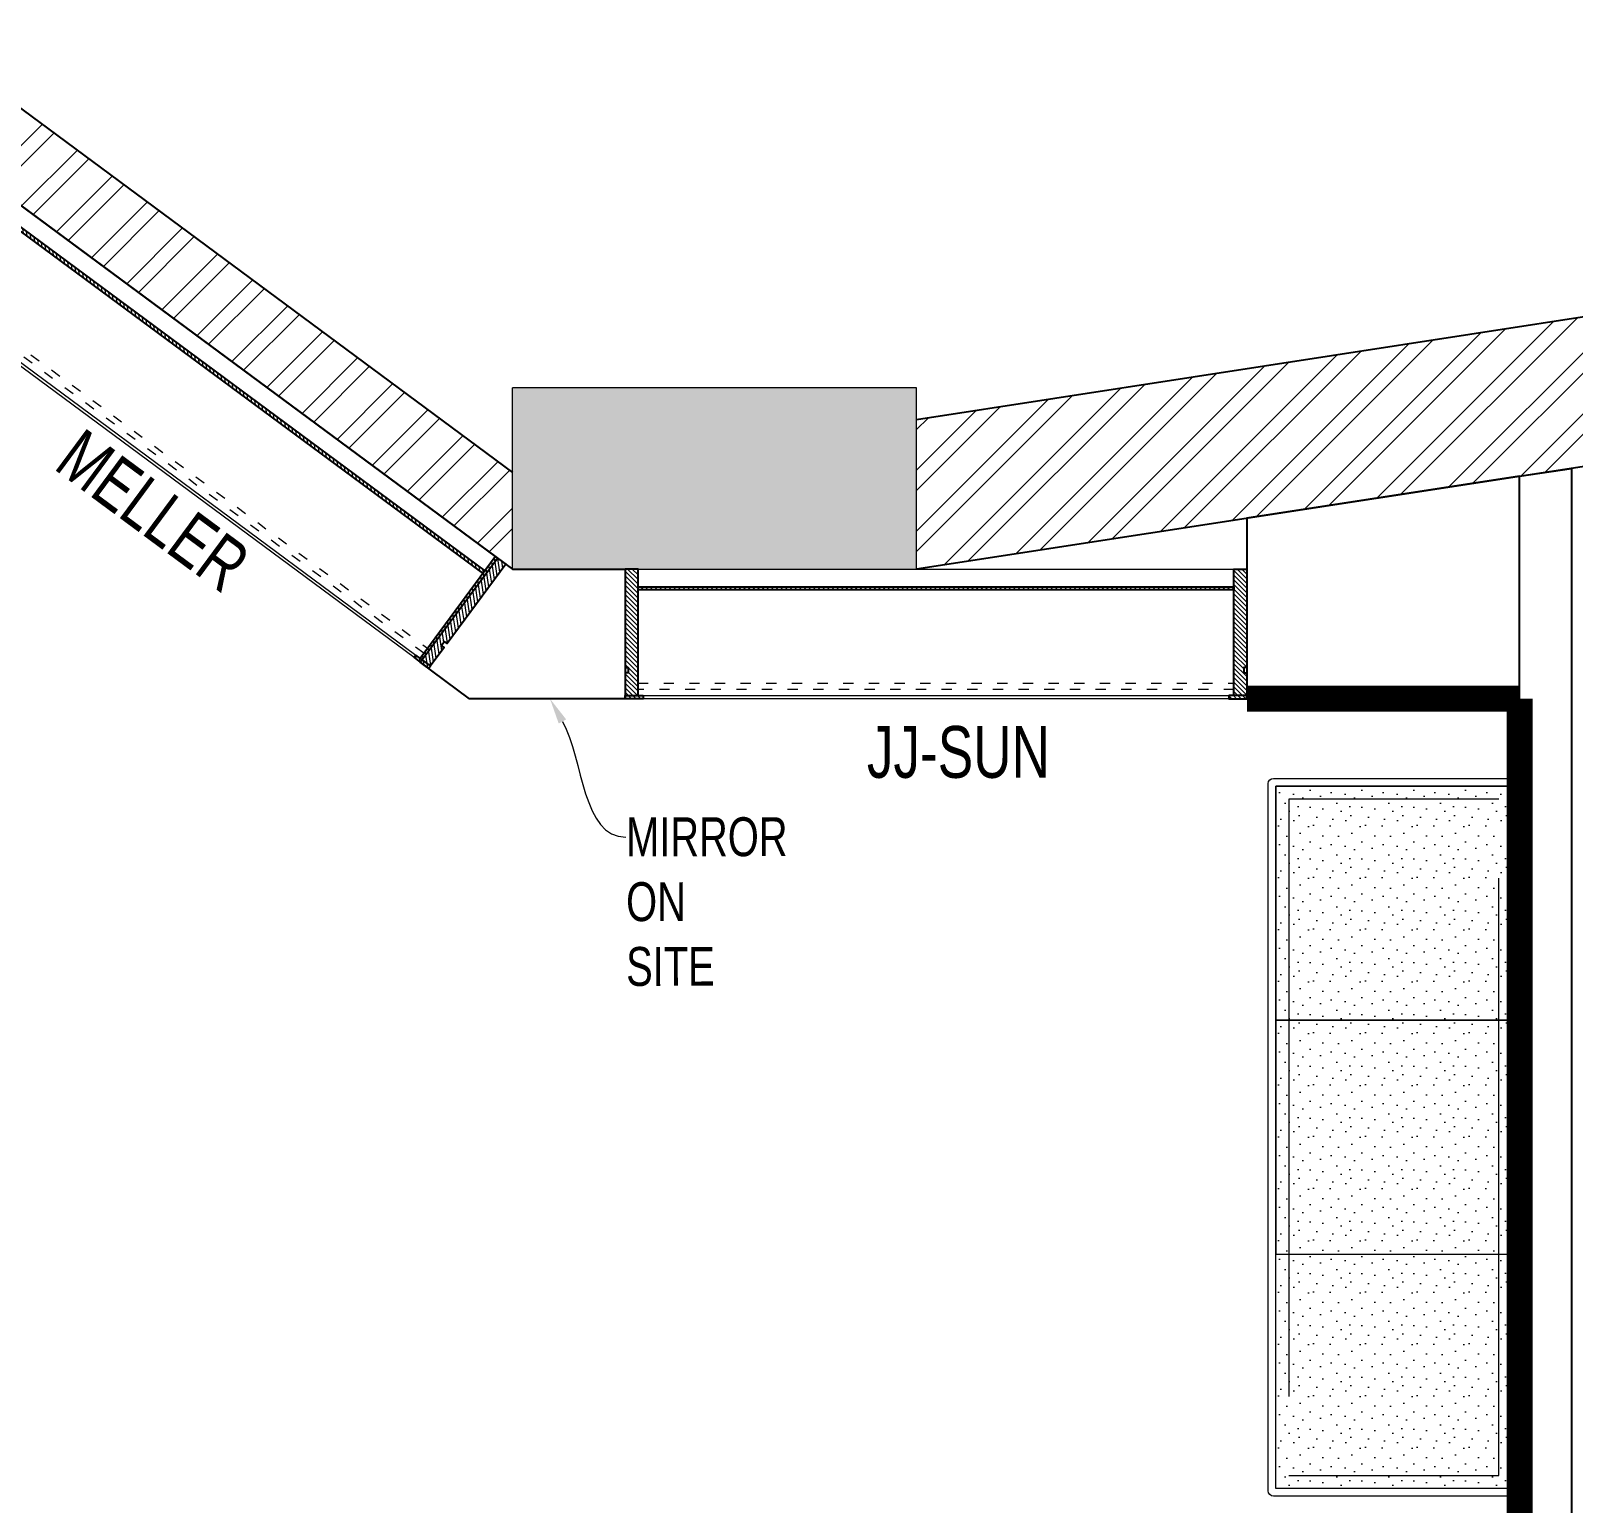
# Model space of a CAD drawing. Header units: feet. Extents: x 3377652 to 3393326, y -5469637 to -5455426.
# Drawn here: x 3385558 to 3388534, y -5463649 to -5460808 of the extents above; entities that cross this region are included whole.
import ezdxf
from ezdxf import colors
from ezdxf.entities.mleader import LeaderData, LeaderLine
from ezdxf.math import Vec2, Vec3

# ---------------------------------------------------------------- set-up
doc = ezdxf.new("R2010")
doc.units = ezdxf.units.FT
doc.header["$LTSCALE"] = 33
doc.header["$MEASUREMENT"] = 0
doc.linetypes.add('ACAD_ISO03W100', pattern=[30, 12, -18])
doc.linetypes.add('HIDDEN2', pattern=[4.7624999999999975, 3.174999999999998, -1.587499999999999])
doc.layers.add('A-WALL', color=1, linetype='Continuous')
for name, color, linetype, lineweight in [('Column', 243, 'Continuous', 9), ('LENS-HATCH', 251, 'Continuous', 5), ('LENS-PARTITION', 21, 'Continuous', 25), ('LENS-TEXT', 31, 'Continuous', 5), ('LENS_DIMENSION', 193, 'Continuous', 0), ('LK-FF&E FLOOR', 1, 'Continuous', 9), ('LK-FF&E WALL', 1, 'Continuous', 9), ('LK-MIRROR', 133, 'Continuous', 13), ('LN-ELEVATION-1', 81, 'Continuous', 25), ('LN-ELEVATION-2', 103, 'Continuous', 20), ('LN-ELEVATION-3', 125, 'Continuous', 18), ('LN-ELEVATION-4', 145, 'Continuous', 13), ('LN-ELEVATION-5', 167, 'Continuous', 5), ('LN-HATCH', 251, 'Continuous', 0), ('PLANO-TXT', 252, 'Continuous', 5)]:
    doc.layers.add(name, color=color, linetype=linetype, lineweight=lineweight)
doc.styles.add('LK TXT', font='GILC____.TTF', dxfattribs={"height": 100})
doc.styles.get("Standard").update_dxf_attribs({"font": 'GILC____.TTF'})

# ---------------------------------------------------------------- blocks, each defined once
blk = doc.blocks.new('JJ SH 1200')
at = {"layer": 'LN-HATCH', "ltscale": 0.5}
h = blk.add_hatch(dxfattribs=at)
h.set_pattern_fill('ANSI31', color=256, scale=2)
h.set_pattern_definition([(45, (4097187.330767878, 1708800.267299229), (-4.490128060534575, 4.490128060534575), [])])
h.paths.add_polyline_path([(792.0591651862488, 220), (792.0591651862488, 30), (786.0591651862486, 30), (786.0591651862486, 20), (792.0591651862488, 20), (792.0591651862488, -24), (767.0591651862488, -24), (767.0591651862488, 220)])
h.paths.add_polyline_path([(-382.9408348137513, 180), (767.0591651862488, 180), (767.0591651862488, 186), (-382.9408348137513, 186)])
h.paths.add_polyline_path([(757.0591651862486, -24), (757.0591651862486, -30), (792.0591651862488, -30), (792.0591651862488, -24)])
h.paths.add_polyline_path([(-407.9408348137512, 220), (-407.9408348137512, 30), (-401.9408348137512, 30), (-401.9408348137512, 20), (-407.9408348137512, 20), (-407.9408348137512, -24), (-382.9408348137513, -24), (-382.9408348137513, 220)])
h.paths.add_polyline_path([(-372.9408348137513, -24), (-372.9408348137513, -30), (-407.9408348137512, -30), (-407.9408348137512, -24)])
at = {"layer": 'LN-ELEVATION-1', "ltscale": 0.5}
for points in [[(-407.9408348137512, 220), (-407.9408348137512, 30), (-401.9408348137512, 30), (-401.9408348137512, 20), (-407.9408348137512, 20), (-407.9408348137512, -24), (-382.9408348137513, -24), (-382.9408348137513, 220)], [(792.0591651862488, 220), (792.0591651862488, 30), (786.0591651862486, 30), (786.0591651862486, 20), (792.0591651862488, 20), (792.0591651862488, -24), (767.0591651862488, -24), (767.0591651862488, 220)], [(-382.9408348137513, 180), (767.0591651862488, 180), (767.0591651862488, 186), (-382.9408348137513, 186)], [(-372.9408348137513, -24), (-372.9408348137513, -30), (-407.9408348137512, -30), (-407.9408348137512, -24)], [(757.0591651862486, -24), (757.0591651862486, -30), (792.0591651862488, -30), (792.0591651862488, -24)]]:
    blk.add_lwpolyline(points, close=True, dxfattribs=at)
at = {"layer": 'LN-ELEVATION-3', "ltscale": 0.5}
for p, q in [((767.0591651862488, 220), (-382.9408348137513, 220)), ((757.0591651862486, -24), (-372.9408348137513, -24)), ((-372.9408348137513, -30), (757.0591651862486, -30))]:
    blk.add_line(p, q, dxfattribs=at)
at = {"layer": 'LN-ELEVATION-4', "linetype": 'ACAD_ISO03W100', "ltscale": 0.05}
blk.add_lwpolyline([(767.0591651862488, 0), (-382.9408348137513, 0), (-382.9408348137513, -12), (767.0591651862488, -12)], close=True, dxfattribs=at)
blk = doc.blocks.new('A$Cf9dbe60f')
at = {"layer": 'Column'}
h = blk.add_hatch(color=8, dxfattribs=at)
h.dxf.hatch_style = 1
h.paths.add_polyline_path([(0, 0), (-19.42955112177878, 230), (-680, 230), (-680, 0)])
h.paths.add_polyline_path([(-727.4505513552576, 8611.296563647687), (-751.4973447872326, 8895.953808400782), (-1394.96200238727, 8796.836157774553), (-1351.573069495149, 8515.15832672827)])
h.paths.add_polyline_path([(-6059.248760584742, 7790.000000000931), (-6059.248760584742, 8140.000000000931), (-6839.248760584742, 8140.000000000931), (-6839.248760584742, 7790.000000000931)])
h.paths.add_polyline_path([(-6397.943473327905, 12467.24197371304), (-6397.943473326973, 13299.27012102678), (-6627.943473327905, 13177.49178349506), (-6627.943473327905, 12917.24197371304), (-6627.943473327905, 12467.24197371304)])
h.paths.add_polyline_path([(-10227.9434733279, 10298.18907699547), (-10227.9434733279, 11128.43888677377), (-10497.9434733279, 11128.43888677377), (-10497.9434733279, 10298.18907699547)])
h.paths.add_polyline_path([(-13883.24876058474, 7790.000000000931), (-13883.24876058474, 8140.000000000931), (-14924.24876058474, 8140.000000000931), (-14924.24876058474, 7790.000000000931)])
h.paths.add_polyline_path([(-14218.24876058474, 3865.000000000931), (-14218.24876058474, 4135.000000000931), (-14924.24876058474, 4135.000000000931), (-14924.24876058474, 3865.000000000931)])
h.paths.add_polyline_path([(-14244.24876058474, 1.8626451e-09), (-14244.24876058474, 230.0000000009313), (-14924.24876058474, 230.0000000009313), (-14924.24876058474, 1.8626451e-09)])
h.paths.add_polyline_path([(-10124.24876058474, 0), (-10124.24876058474, 767.0000000009313), (-10484.24876058474, 767.0000000009313), (-10484.24876058474, 0)])
h.paths.add_polyline_path([(-6074.248760584742, 0), (-6074.248760584742, 775.0000000009313), (-6439.248760584742, 775.0000000009313), (-6439.248760584742, 0)])
at = {"layer": 'LN-HATCH'}
h = blk.add_hatch(dxfattribs=at)
h.set_pattern_fill('ANSI32', color=256, scale=222)
h.set_pattern_definition([(45, (-2882150.928722682, 5465166.899235163), (-58.86663953378008, 58.86663953378008), []), (45, (-2882111.684296392, 5465166.899235163), (-58.86663953378008, 58.86663953378008), [])])
h.paths.add_polyline_path([(-6059.248760584742, 8078.361351331697), (-6059.248760584742, 7790.000000000931), (-1351.573069495149, 8515.15832672827), (-1394.96200238727, 8796.836157774553)])
h.paths.add_polyline_path([(-10227.9434733279, 10484.80754974298), (-10227.9434733279, 10298.18907699547), (-6839.248760584742, 7790.000000000931), (-6839.248760584742, 7976.618472748436)])
at = {"layer": 'A-WALL'}
for p, q in [((-10227.9434733279, 10484.80754974298), (-6839.248760584742, 7976.618472748436)), ((-10227.9434733279, 10298.18907699547), (-6839.248760584742, 7790.000000000931)), ((-1394.96200238727, 8796.836157774553), (-6059.248760584742, 8078.361351331697)), ((-1351.573069495149, 8515.15832672827), (-6059.248760584742, 7790.000000000931))]:
    blk.add_line(p, q, dxfattribs=at)
at = {"layer": 'Column'}
for p, q in [((-6839.248760584742, 7790.000000000931), (-6839.248760584742, 8140.000000000931)), ((-6059.248760584742, 8140.000000000931), (-6839.248760584742, 8140.000000000931)), ((-6059.248760584742, 7790.000000000931), (-6059.248760584742, 8140.000000000931)), ((-6839.248760584742, 7790.000000000931), (-6059.248760584742, 7790.000000000931))]:
    blk.add_line(p, q, dxfattribs=at)
blk = doc.blocks.new('3 seater Bench 1385')
at = {"layer": 'LENS-HATCH', "lineweight": 0}
h = blk.add_hatch(dxfattribs=at)
h.set_pattern_fill('STIP1', color=177, scale=100, angle=269.9999999999999, pattern_type=2)
h.set_pattern_definition([(270, (6617025.245374651, -170439.1063060568), (100, -1.516e-13), [0, -100]), (270, (6617009.245374652, -170451.1063060568), (100, -1.516e-13), [0, -100]), (270, (6616985.245374652, -170446.1063060568), (100, -1.516e-13), [0, -100]), (270, (6616962.245374652, -170481.1063060568), (100, -1.516e-13), [0, -100]), (270, (6616998.245374652, -170478.1063060568), (100, -1.516e-13), [0, -100]), (270, (6617022.245374652, -170505.1063060568), (100, -1.516e-13), [0, -100]), (270, (6617029.245374651, -170470.1063060568), (100, -1.516e-13), [0, -100]), (270, (6616988.245374651, -170512.1063060568), (100, -1.516e-13), [0, -100]), (270, (6616956.245374652, -170507.1063060568), (100, -1.516e-13), [0, -100]), (270, (6616941.245374651, -170433.1063060568), (100, -1.516e-13), [0, -100]), (270, (6616961.245374652, -170451.1063060568), (100, -1.516e-13), [0, -100]), (270, (6616942.245374652, -170465.1063060568), (100, -1.516e-13), [0, -100]), (270, (6617006.245374652, -170526.1063060568), (100, -1.516e-13), [0, -100]), (270, (6616981.245374652, -170494.1063060568), (100, -1.516e-13), [0, -100]), (270, (6617014.245374652, -170486.1063060568), (100, -1.516e-13), [0, -100]), (270, (6617005.245374651, -170503.1063060568), (100, -1.516e-13), [0, -100]), (270, (6616978.245374651, -170467.1063060568), (100, -1.516e-13), [0, -100]), (270, (6617032.245374652, -170495.1063060568), (100, -1.516e-13), [0, -100]), (270, (6616973.245374651, -170526.1063060568), (100, -1.516e-13), [0, -100]), (270, (6616943.245374651, -170523.1063060568), (100, -1.516e-13), [0, -100])])
h.paths.add_polyline_path([(677.5000000004657, 227.5), (225.8333333334885, 227.5), (225.8333333334885, -227.5), (677.5000000004657, -227.5)])
h.paths.add_polyline_path([(-225.8333333334885, 227.5), (225.8333333334885, 227.5), (225.8333333334885, -227.5), (-225.8333333334885, -227.5)])
h.paths.add_polyline_path([(-677.5000000004657, 227.5), (-225.8333333334885, 227.5), (-225.8333333334885, -227.5), (-677.5000000004657, -227.5)])
at = {"layer": 'LN-ELEVATION-2', "ltscale": 0.5}
for points in [[(-677.5000000004657, 227.5), (-225.8333333334885, 227.5), (-225.8333333334885, -227.5), (-677.5000000004657, -227.5)], [(-225.8333333334885, 227.5), (225.8333333334885, 227.5), (225.8333333334885, -227.5), (-225.8333333334885, -227.5)], [(677.5000000004657, 227.5), (225.8333333334885, 227.5), (225.8333333334885, -227.5), (677.5000000004657, -227.5)]]:
    blk.add_lwpolyline(points, close=True, dxfattribs=at)
at = {"layer": 'LN-ELEVATION-5', "ltscale": 0.5}
blk.add_lwpolyline([(682.4999999995343, 242.5), (-682.5000000004655, 242.5, 0.4142135623730951), (-692.5000000004655, 232.5), (-692.5000000004655, -232.5, 0.4142135623730951), (-682.5000000004655, -242.5), (682.4999999995343, -242.5, 0.4142135623730951), (692.4999999995343, -232.5), (692.4999999995343, 232.5, 0.4142135623730951)], format="xyb", close=True, dxfattribs=at)
blk.add_lwpolyline([(677.4999999995343, 227.5), (-677.5000000004657, 227.5), (-677.5000000004657, -227.5), (677.4999999995343, -227.5)], close=True, dxfattribs=at)
at = {"layer": 'LN-ELEVATION-5', "linetype": 'HIDDEN2', "ltscale": 11}
blk.add_lwpolyline([(-652.5000000004657, 202.5), (652.5000000004657, 202.5), (652.5000000004657, -202.5), (-652.5000000004657, -202.5)], close=True, dxfattribs=at)

msp = doc.modelspace()

# ---------------------------------------------------------------- linework, layer by layer
at = {"layer": 'LENS-PARTITION'}
for points in [[(3388530.348789045, -5464249.470681903), (3388430.348789043, -5464249.470681903), (3388430.348789043, -5461667.757730712), (3388530.348789045, -5461652.353986395)], [(3387904.348789044, -5462096.979295447), (3388430.348789043, -5462096.979295447), (3388430.348789043, -5461667.757730712), (3387904.348789044, -5461748.781425818)], [(3386704.348789044, -5462096.979295449), (3386404.399494911, -5462096.979295445), (3386309.22456431, -5462026.534259353), (3386457.956580069, -5461825.589521957), (3386486.855283517, -5461846.979295447), (3386704.348789044, -5461846.97929545)]]:
    msp.add_lwpolyline(points, close=True, dxfattribs=at)
at = {"layer": 'LK-MIRROR', "linetype": 'ACAD_ISO03W100', "ltscale": 0.05, "const_width": 50}
for points in [[(3387904.348789044, -5462096.979295447), (3388430.348789043, -5462096.979295447)], [(3388430.348789043, -5462096.979295447), (3388430.348789043, -5464249.470681903)]]:
    msp.add_lwpolyline(points, dxfattribs=at)

# ---------------------------------------------------------------- block references
at = {"layer": 'LENS_DIMENSION'}
msp.add_blockref('A$Cf9dbe60f', (3393326.104044102, -5469636.979295448), dxfattribs=at)
at = {"layer": 'LK-FF&E FLOOR', "xscale": -1, "rotation": 90}
msp.add_blockref('3 seater Bench 1385', (3388187.848789043, -5462943.132162714), dxfattribs=at)
at = {"layer": 'LK-FF&E WALL', "xscale": -1}
for p, rotation in [((3386015.253729491, -5461771.624001442), 323.4924959534881), ((3387496.407954229, -5462066.979295447), 359.9999999998379)]:
    msp.add_blockref('JJ SH 1200', p, dxfattribs=dict(at, rotation=rotation))

# ---------------------------------------------------------------- texts
at = {"layer": 'PLANO-TXT', "linetype": 'Continuous', "ltscale": 3, "insert": (3385793.726732317, -5461733.730118366), "char_height": 100, "width": 244.6773255813953, "attachment_point": 5, "rotation": 323.4924959533489, "style": 'LK TXT'}
msp.add_mtext('MELLER ', dxfattribs=at)
at = {"layer": 'PLANO-TXT', "linetype": 'Continuous', "ltscale": 3, "insert": (3387347.532664521, -5462200.251097771), "char_height": 100, "width": 221.0581395348837, "attachment_point": 5, "style": 'LK TXT'}
msp.add_mtext('JJ-SUN ', dxfattribs=at)

# ---------------------------------------------------------------- leaders
at = {"layer": 'LENS-TEXT', "color": 0, "linetype": 'Continuous', "ltscale": 3}
ml = msp.add_multileader_mtext('Standard', dxfattribs=at)
ml.set_content('\\pxql,t3;{\\C0;MIRROR ON SITE}', color=1)
ml.set_leader_properties(color=256, linetype='ByLayer', lineweight=-1)
ml.build(insert=Vec2(0, 0))
ml.multileader.update_dxf_attribs({"leader_type": 2, "dogleg_length": 0.36, "arrow_head_size": 50})
ctx = ml.context
ctx.base_point, ctx.char_height, ctx.arrow_head_size, ctx.landing_gap_size, ctx.plane_origin, ctx.plane_x_axis, ctx.plane_y_axis = Vec3(3386706.113530979, -5462363.981759474), 75, 50, 0.09, Vec3(3381631.71989621, -5464134.771809174), Vec3(0.9999993982722358, 0.0010970210418018), Vec3(-0.0010970210418018, 0.9999993982722358)
notes = []
notes.append((ctx, [(0, (1, 1, 0), (3386705.753531196, -5462363.982154402), (0.9999993982722358, 0.0010970210418018), 0.3600000000000003, [(1, [(3386559.430847274, -5462096.979295445)], 0, [])])]))
ctx.mtext.insert, ctx.mtext.text_direction, ctx.mtext.rotation, ctx.mtext.width, ctx.mtext.flow_direction = Vec3(3386706.16185449, -5462325.991131276), Vec3(0.9999993982722358, 0.0010970210418018), 0.0010970212618378, 289.5442082885826, 5
for ctx, leaders in notes:
    for number, flags, end, landing, length, lines in leaders:
        leader = LeaderData()
        leader.index, (leader.has_last_leader_line, leader.has_dogleg_vector, leader.attachment_direction) = number, flags
        leader.last_leader_point, leader.dogleg_vector, leader.dogleg_length = Vec3(end), Vec3(landing), length
        for number, points, colour, breaks in lines:
            line = LeaderLine()
            line.index, line.vertices, line.color, line.breaks = number, Vec3.list(points), colors.encode_raw_color(colour), breaks
            leader.lines.append(line)
        ctx.leaders.append(leader)

doc.saveas('drawing.dxf')
